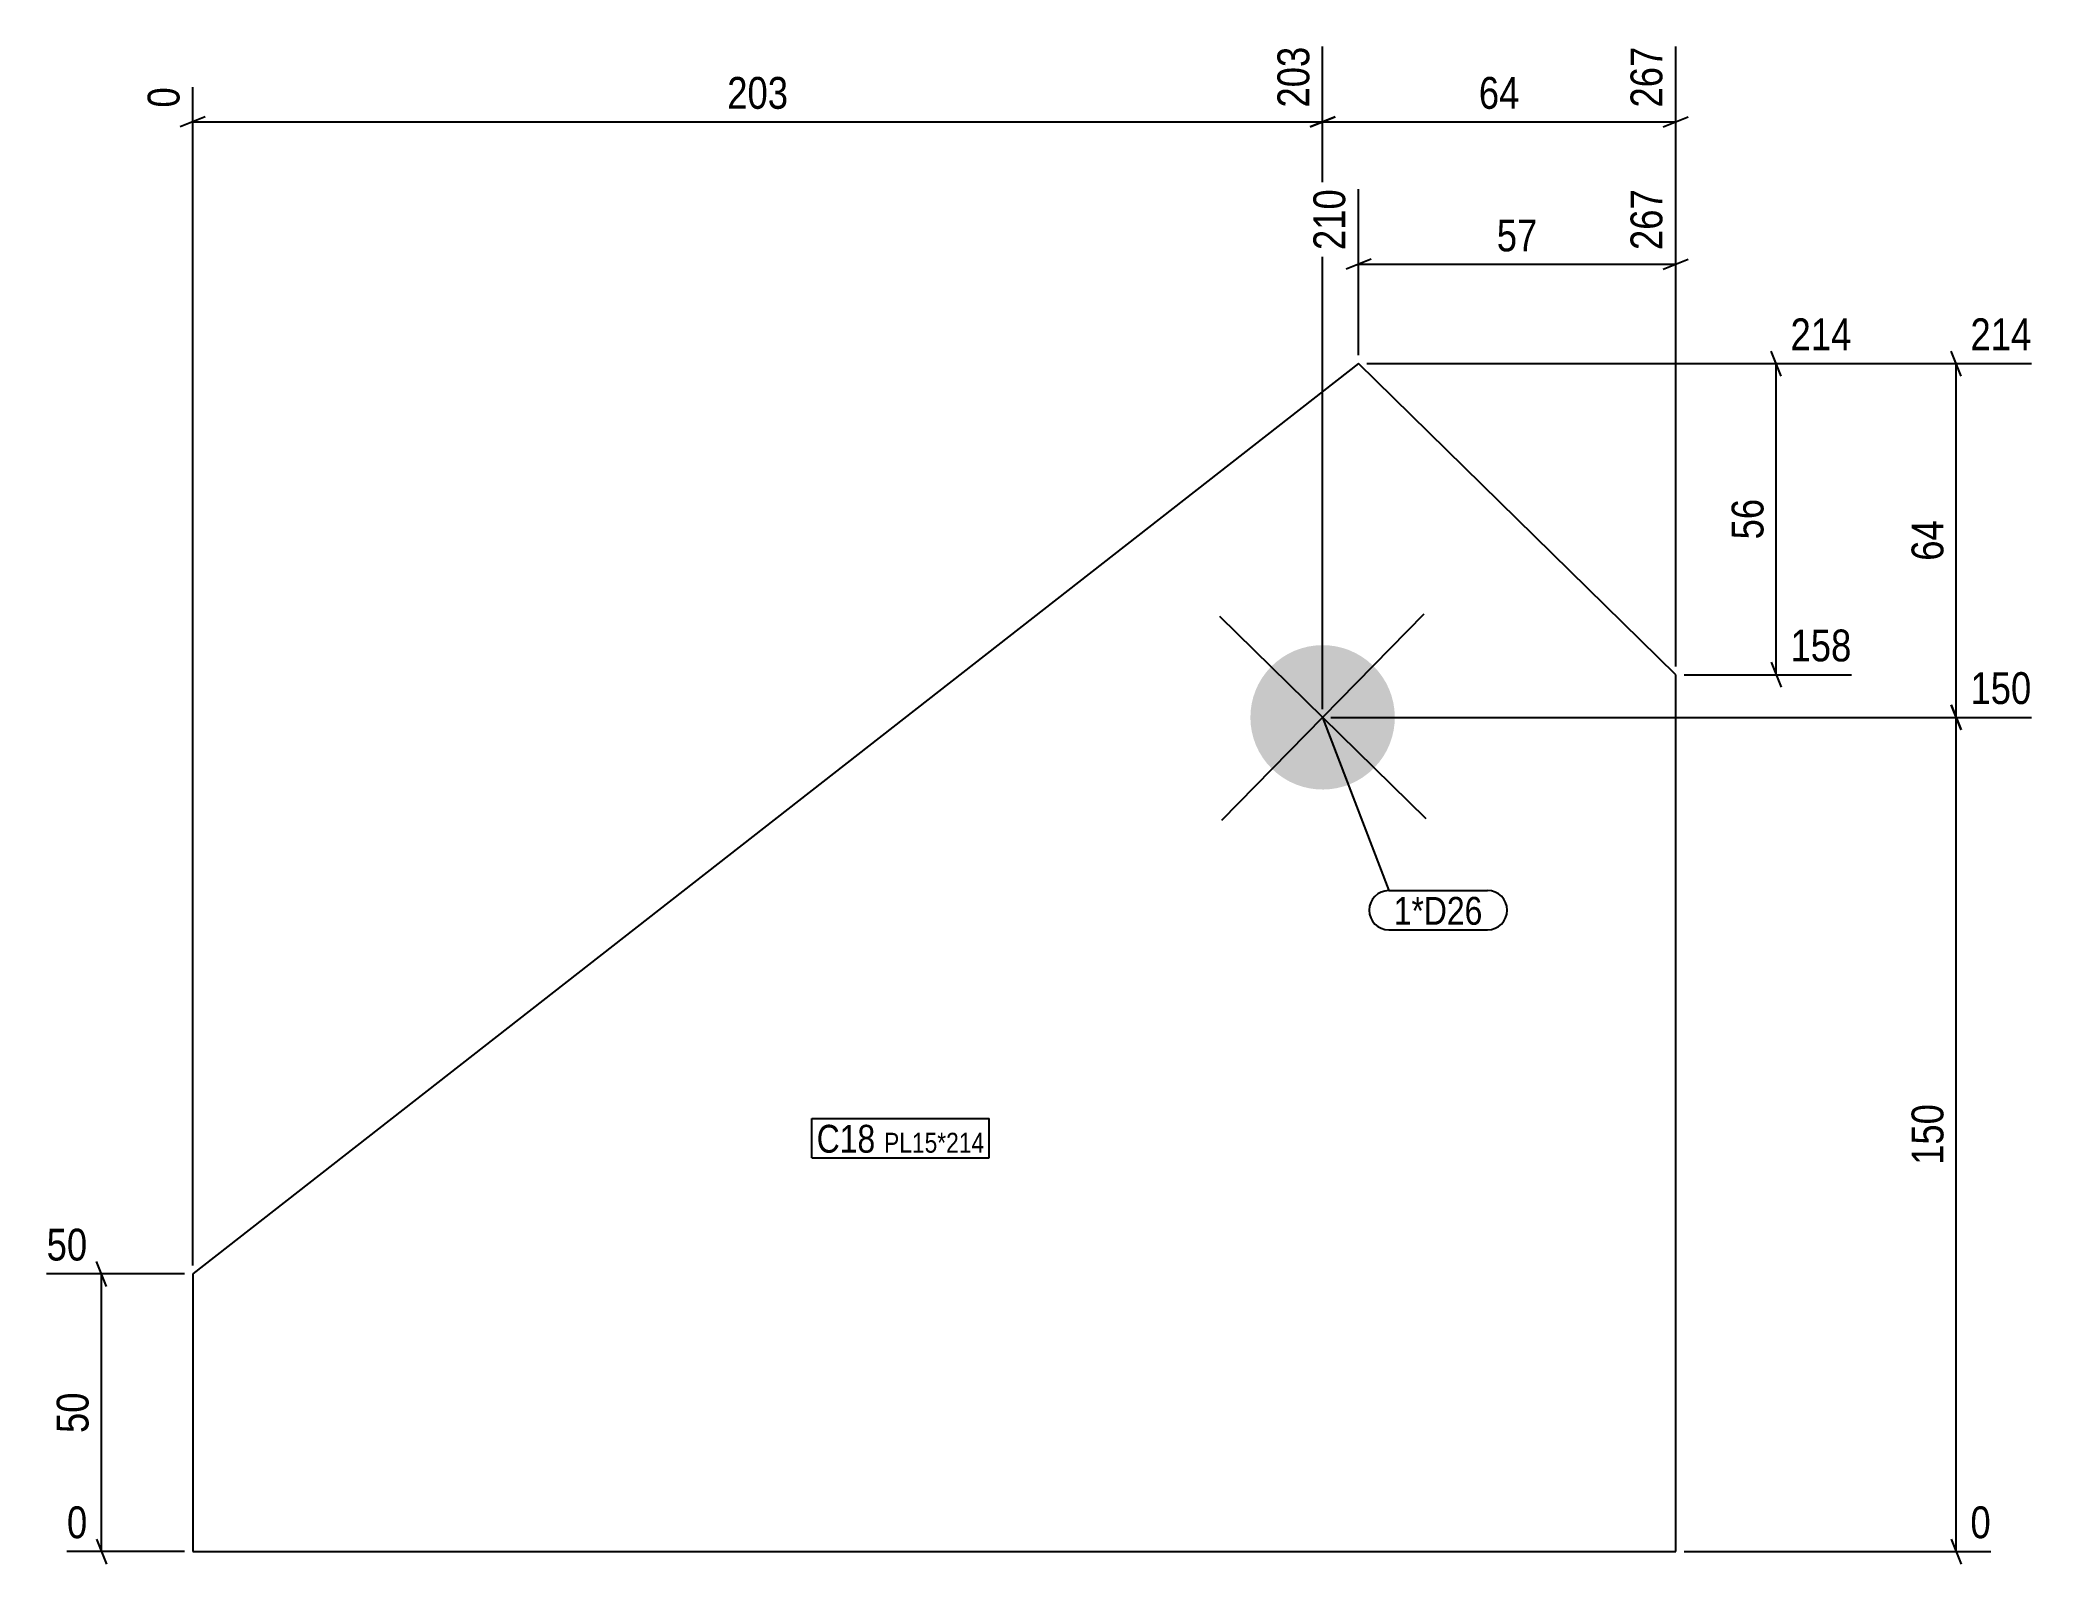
# Model space of a CAD drawing. Header units: millimetres. Extents: x 3 to 363, y 5 to 279.
import ezdxf

# ---------------------------------------------------------------- set-up
doc = ezdxf.new("R2010")
doc.units = ezdxf.units.MM
for name, color, linetype in [('MÅLSÆTNING', 7, 'Continuous'), ('STÅL', 7, 'Continuous'), ('TEKST', 7, 'Continuous')]:
    doc.layers.add(name, color=color, linetype=linetype)
doc.styles.add('Arial Narrow', font='ARIALN.TTF', dxfattribs={"height": 0.2})

msp = doc.modelspace()

# ---------------------------------------------------------------- hatches: boundary and pattern name
at = {"layer": 'STÅL', "linetype": 'Continuous'}
msp.add_hatch(color=3, dxfattribs=at).paths.add_polyline_path([(243.51, 147.85, -1), (224.95, 166.06, -1)])

# ---------------------------------------------------------------- linework, layer by layer
at = {"layer": 'MÅLSÆTNING', "color": 7, "linetype": 'Continuous'}
for p, q in [((234.23, 158.45), (234.23, 277.72)), ((234.23, 158.45), (234.23, 277.72)), ((297.8, 166.13), (297.8, 277.72)), ((30.82, 58.25), (30.82, 270.41)), ((33.07, 265.1), (28.57, 263.3)), ((30.82, 264.2), (234.23, 264.2)), ((236.48, 265.1), (231.98, 263.3)), ((231.98, 263.3), (236.48, 265.1)), ((234.23, 264.2), (297.8, 264.2)), ((295.55, 263.3), (300.05, 265.1)), ((240.7, 222.16), (240.7, 252.06)), ((297.8, 166.13), (297.8, 252.06)), ((242.95, 239.44), (238.45, 237.64)), ((240.7, 238.54), (297.8, 238.54)), ((295.55, 237.64), (300.05, 239.44)), ((242.2, 220.66), (361.84, 220.66)), ((242.2, 220.66), (329.44, 220.66)), ((316.82, 218.41), (315.02, 222.91)), ((315.92, 164.63), (315.92, 220.66)), ((349.22, 218.41), (347.42, 222.91)), ((348.32, 156.95), (348.32, 220.66)), ((315.02, 166.88), (316.82, 162.38)), ((299.3, 164.63), (329.44, 164.63)), ((347.42, 159.2), (349.22, 154.7)), ((349.22, 154.7), (347.42, 159.2)), ((235.73, 156.95), (361.84, 156.95)), ((235.73, 156.95), (361.84, 156.95)), ((348.32, 6.75), (348.32, 156.95)), ((15.26, 54.5), (13.46, 59)), ((29.32, 56.75), (4.5, 56.75)), ((14.36, 6.75), (14.36, 56.75)), ((13.46, 9), (15.26, 4.5)), ((347.42, 9), (349.22, 4.5)), ((29.32, 6.75), (8.16, 6.75)), ((299.3, 6.75), (354.53, 6.75))]:
    msp.add_line(p, q, dxfattribs=at)
at = {"layer": 'STÅL', "color": 2, "linetype": 'Continuous'}
for p, q in [((240.7, 220.66), (30.82, 56.75)), ((297.8, 164.63), (240.7, 220.66)), ((297.8, 6.75), (297.8, 164.63)), ((30.82, 56.75), (30.82, 6.75)), ((30.82, 6.75), (297.8, 6.75))]:
    msp.add_line(p, q, dxfattribs=at)
at = {"layer": 'STÅL', "color": 3, "linetype": 'Continuous'}
for p, q in [((215.67, 175.16), (252.79, 138.74)), ((252.44, 175.51), (216.02, 138.4))]:
    msp.add_line(p, q, dxfattribs=at)

# ---------------------------------------------------------------- wipeouts: each hides what was drawn before it
at = {"color": 0}
msp.add_wipeout([(263.03, 119.61), (263.03, 124.86), (247.04, 124.86), (247.04, 119.61)], dxfattribs=at).dxf.layer = 'TEKST'

# ---------------------------------------------------------------- next in the draw order: wipeouts: each hides what was drawn before it
at = {"color": 0, "linetype": 'Continuous'}
for points in [[(233.03, 278.92), (224.63, 278.92), (224.63, 265.55), (233.03, 265.55)], [(296.6, 278.92), (288.2, 278.92), (288.2, 265.55), (296.6, 265.55)], [(29.62, 271.61), (21.22, 271.61), (21.22, 265.55), (29.62, 265.55)], [(239.5, 253.26), (231.1, 253.26), (231.1, 239.89), (239.5, 239.89)], [(296.6, 253.26), (288.2, 253.26), (288.2, 239.89), (296.6, 239.89)], [(330.64, 221.86), (330.64, 230.26), (317.27, 230.26), (317.27, 221.86)], [(363.04, 221.86), (363.04, 230.26), (349.67, 230.26), (349.67, 221.86)], [(330.64, 165.83), (330.64, 174.23), (317.27, 174.23), (317.27, 165.83)], [(363.04, 158.15), (363.04, 166.55), (349.67, 166.55), (349.67, 158.15)], [(13.01, 57.95), (13.01, 66.35), (3.3, 66.35), (3.3, 57.95)], [(13.01, 7.95), (13.01, 16.35), (6.96, 16.35), (6.96, 7.95)], [(355.73, 7.95), (355.73, 16.35), (349.67, 16.35), (349.67, 7.95)]]:
    msp.add_wipeout(points, dxfattribs=at).dxf.layer = 'MÅLSÆTNING'
at = {"color": 0}
for points, layer in [([(139.21, 265.33), (139.21, 273.73), (125.84, 273.73), (125.84, 265.33)], 'MÅLSÆTNING'), ([(270.87, 265.33), (270.87, 273.73), (261.16, 273.73), (261.16, 265.33)], 'MÅLSÆTNING'), ([(274.1, 239.66), (274.1, 248.06), (264.39, 248.06), (264.39, 239.66)], 'MÅLSÆTNING'), ([(314.8, 197.5), (306.4, 197.5), (306.4, 187.79), (314.8, 187.79)], 'MÅLSÆTNING'), ([(347.2, 193.66), (338.8, 193.66), (338.8, 183.95), (347.2, 183.95)], 'MÅLSÆTNING'), ([(347.2, 88.54), (338.8, 88.54), (338.8, 75.17), (347.2, 75.17)], 'MÅLSÆTNING'), ([(13.24, 36.61), (4.84, 36.61), (4.84, 26.89), (13.24, 26.89)], 'MÅLSÆTNING'), ([(263.03, 119.61), (263.03, 124.86), (247.04, 124.86), (247.04, 119.61)], 'TEKST'), ([(153.7, 78.57), (153.7, 83.82), (143.15, 83.82), (143.15, 78.57)], 'TEKST')]:
    msp.add_wipeout(points, dxfattribs=at).dxf.layer = layer

# ---------------------------------------------------------------- next in the draw order: linework, layer by layer
at = {"layer": 'TEKST', "color": 7, "linetype": 'Continuous'}
for p, q in [((234.23, 156.95), (246.14, 125.76)), ((246.14, 125.76), (263.93, 125.76)), ((246.14, 118.71), (263.93, 118.71))]:
    msp.add_line(p, q, dxfattribs=at)
for centre, radius, start, end in [((246.14, 122.23), 3.52, 90, 270), ((263.93, 122.23), 3.53, 270, 90)]:
    msp.add_arc(centre, radius, start, end, dxfattribs=at)

# ---------------------------------------------------------------- next in the draw order: texts
at = {"layer": 'MÅLSÆTNING', "color": 3, "linetype": 'Continuous', "style": 'Arial Narrow'}
for s, height, p in [('203', 5.727, (231.83, 266.75)), ('267', 5.727, (295.4, 266.75)), ('0', 5.73, (28.42, 266.75)), ('210', 5.727, (238.3, 241.09)), ('267', 5.727, (295.4, 241.09))]:
    msp.add_text(s, height=height, rotation=90.0002, dxfattribs=at).set_placement(p)
at = {"layer": 'MÅLSÆTNING', "color": 3, "style": 'Arial Narrow'}
for s, p in [('203', (127.04, 266.53)), ('64', (262.36, 266.53)), ('57', (265.59, 240.86))]:
    msp.add_text(s, height=5.727, dxfattribs=at).set_placement(p)
at = {"layer": 'MÅLSÆTNING', "color": 3, "linetype": 'Continuous', "style": 'Arial Narrow'}
for s, height, p in [('214', 5.727, (318.47, 223.06)), ('214', 5.727, (350.87, 223.06)), ('158', 5.727, (318.47, 167.03)), ('150', 5.727, (350.87, 159.35)), ('50', 5.727, (4.5, 59.15)), ('0', 5.73, (8.16, 9.15)), ('0', 5.73, (350.87, 9.15))]:
    msp.add_text(s, height=height, dxfattribs=at).set_placement(p)
at = {"layer": 'MÅLSÆTNING', "color": 3, "style": 'Arial Narrow'}
for s, p in [('56', (313.6, 188.99)), ('64', (346, 185.15)), ('150', (346, 76.37)), ('50', (12.04, 28.09))]:
    msp.add_text(s, height=5.727, rotation=90.0002, dxfattribs=at).set_placement(p)
at = {"layer": 'TEKST', "color": 3, "style": 'Arial Narrow'}
msp.add_text('1*D26', height=5.011, dxfattribs=at).set_placement((247.04, 119.61))

# ---------------------------------------------------------------- next in the draw order: wipeouts: each hides what was drawn before it
at = {"color": 0}
msp.add_wipeout([(153.7, 78.57), (153.7, 83.82), (143.15, 83.82), (143.15, 78.57)], dxfattribs=at).dxf.layer = 'TEKST'

# ---------------------------------------------------------------- next in the draw order: linework, layer by layer
at = {"layer": 'TEKST', "color": 7, "linetype": 'Continuous'}
for p, q in [((142.25, 84.72), (174.22, 84.72)), ((142.25, 77.67), (142.25, 84.72))]:
    msp.add_line(p, q, dxfattribs=at)

# ---------------------------------------------------------------- next in the draw order: texts
at = {"layer": 'TEKST', "color": 3, "style": 'Arial Narrow'}
msp.add_text('C18', height=5.011, dxfattribs=at).set_placement((143.15, 78.57))

# ---------------------------------------------------------------- next in the draw order: wipeouts: each hides what was drawn before it
at = {"color": 0}
msp.add_wipeout([(173.32, 78.57), (173.32, 82.32), (155.28, 82.32), (155.28, 78.57)], dxfattribs=at).dxf.layer = 'TEKST'

# ---------------------------------------------------------------- next in the draw order: wipeouts: each hides what was drawn before it
msp.add_wipeout([(173.32, 78.57), (173.32, 82.32), (155.28, 82.32), (155.28, 78.57)], dxfattribs=at).dxf.layer = 'TEKST'

# ---------------------------------------------------------------- next in the draw order: linework, layer by layer
at = {"layer": 'TEKST', "color": 7, "linetype": 'Continuous'}
for p, q in [((174.22, 77.67), (174.22, 84.72)), ((142.25, 77.67), (174.22, 77.67))]:
    msp.add_line(p, q, dxfattribs=at)

# ---------------------------------------------------------------- next in the draw order: texts
at = {"layer": 'TEKST', "color": 3, "style": 'Arial Narrow'}
msp.add_text('PL15*214', height=3.579, dxfattribs=at).set_placement((155.28, 78.57))

doc.saveas('drawing.dxf')
